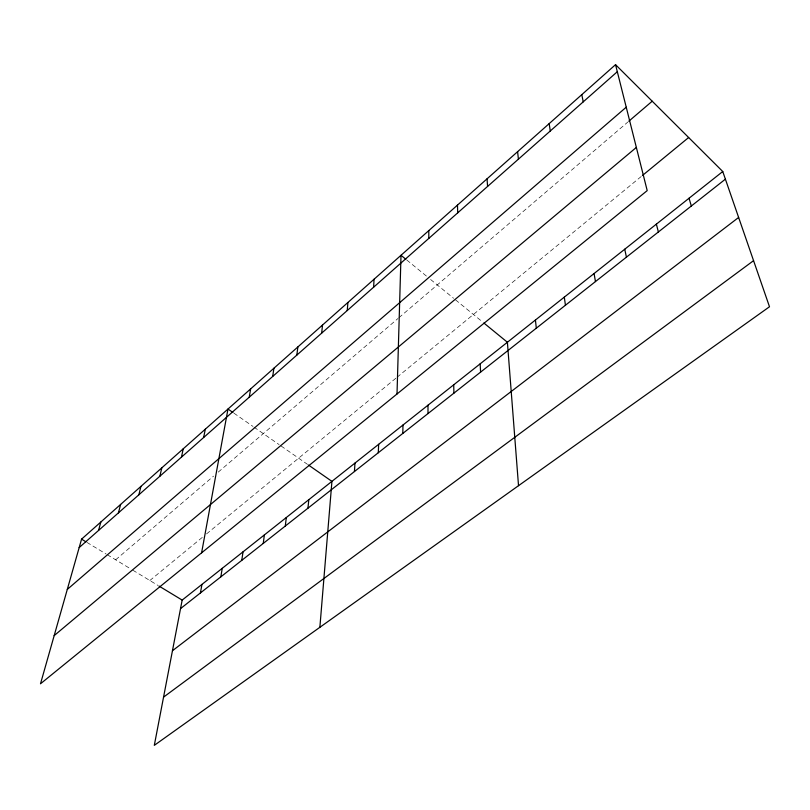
<?xml version="1.0" encoding="UTF-8"?>
<svg xmlns="http://www.w3.org/2000/svg" width="810" height="810" viewBox="0 0 810 810"><rect width="100%" height="100%" fill="white"/><g stroke="black" fill="none" stroke-linecap="round" stroke-linejoin="round"><path stroke-width="0.61" stroke-dasharray="4.05 3.04" d="M115.658 559.801L213.536 476.138M218.234 472.119L398.004 318.482M398.935 317.682L627.831 122.047M149.85 580.507L202.763 537.01M206.52 533.922L396.151 377.997M397.102 377.217L641.439 176.317M86.923 542.396L106.13 554.03M107.193 554.668L130.724 568.924M132.87 570.22L157.99 585.438M233.918 413.161L252.993 426.435M254.026 427.153L279.116 444.609M281.09 445.986L307.506 464.363M406.782 260.01L426.85 276.412M430.636 279.511L453.57 298.252M455.483 299.822L482.932 322.248"/><path stroke-width="1.21" d="M427.994 413.566L427.994 405.202M402.793 433.431L402.985 425.027M397.011 393.994L401.011 255.292L405.82 259.22M378.29 452.75L378.655 444.315M373.613 287.226L374.058 279.237M354.436 471.541L354.983 463.087M347.247 310.534L347.905 302.474M319.869 627.304L331.928 481.363L308.488 465.051M307.952 508.184L308.812 499.689M321.661 333.153L322.522 325.033M285.302 526.034L286.305 517.539M296.825 355.114L297.867 346.943M263.24 543.419L264.384 534.914M272.697 376.447L273.912 368.226M241.755 560.358L243.04 551.833M249.257 397.183L250.624 388.921M220.826 576.852L222.234 568.337M200.424 592.93L201.953 584.415M201.599 552.825L227.985 409.03L232.926 412.472M722.753 171.517L182.169 600.088L154.305 745.342L769.5 306.757L722.753 171.517L615.539 64.658L81.567 539.146L40.5 683.782L647.21 190.613L615.539 64.658M203.634 437.522L205.305 429.189M181.44 457.154L183.252 448.781M159.864 476.229L161.808 467.846M138.864 494.799L140.93 486.385M118.432 512.872L120.619 504.438M98.536 530.459L100.835 522.025M79.167 547.59L617.311 71.715M67.291 589.427L626.241 107.193M628.773 121.247L652.212 101.209M54.169 635.617L636.356 147.43M642.401 175.527L688.642 137.518M180.539 608.614L725.395 179.162M172.459 650.734L738.629 217.455M163.559 697.126L753.563 260.658M81.567 539.146L85.85 541.748M159.003 586.055L182.169 600.088M483.884 323.028L507.394 342.255L518.521 485.676M689.037 198.248L691.335 206.003M656.383 224.137L658.368 231.984M624.743 249.217L626.424 257.165M581.793 94.648L583.22 101.857M594.064 273.537L595.461 281.566M549.17 123.636L550.274 130.997M564.307 297.128L565.431 305.238M517.6 151.683L518.41 159.175M535.43 320.021L536.311 328.192M487.053 178.828L487.579 186.442M480.168 363.842L480.583 372.114M457.468 205.122L457.721 212.838M453.711 384.811L453.914 393.133M428.794 230.597L428.804 238.413"/></g></svg>
